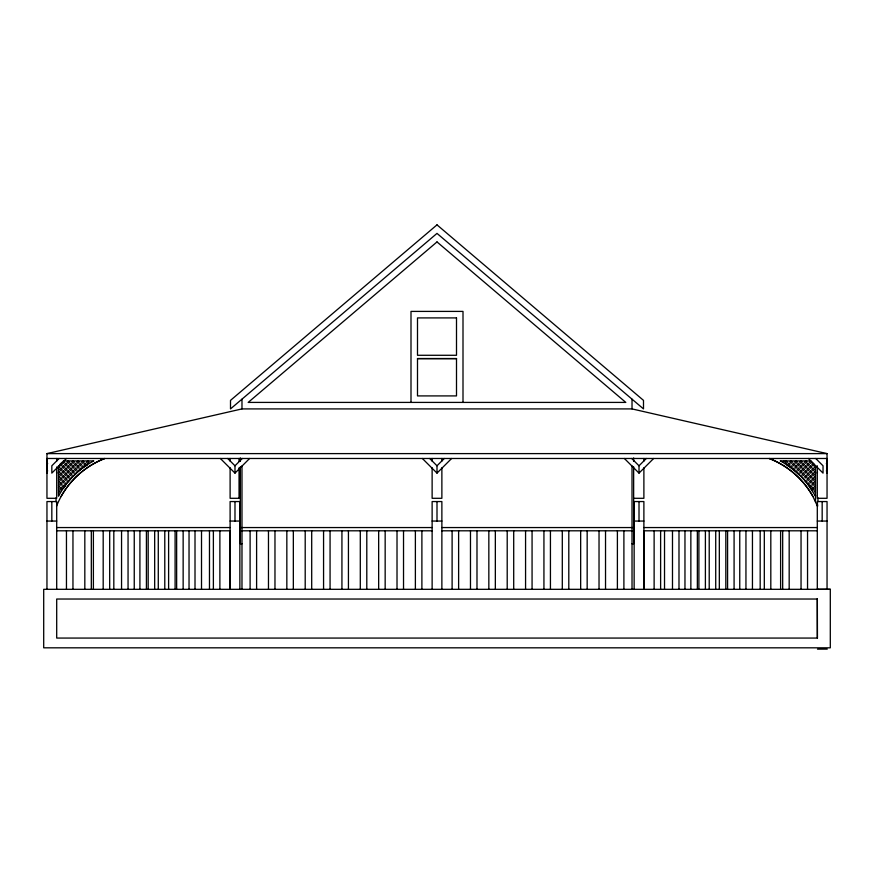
<?xml version="1.0" encoding="UTF-8"?>
<svg xmlns="http://www.w3.org/2000/svg" width="874" height="874" viewBox="0 0 874 874"><rect width="100%" height="100%" fill="white"/><g stroke="black" fill="none" stroke-linecap="round" stroke-linejoin="round"><path stroke-width="1.31" d="M46.956 465.798L47.6 463.362M817.299 473.107L817.463 471.851M47.6 470.671L46.956 473.107L46.956 458.479L827.044 458.479L827.044 473.107L826.4 470.671M56.537 506.199C65.037 484.458 83.03 466.814 104.804 458.479A84.92 84.92 0 0 0 61.049 496.53M63.463 488.424L64.884 486.206M62.141 462.138L63.365 463.362L64.578 462.138L63.365 460.926L93.758 460.926C78.911 468.923 66.479 481.345 58.482 496.192L58.482 465.798L59.705 467.011L58.482 468.235M59.137 458.479L51.828 465.798L51.828 473.107L66.457 458.479M58.482 473.107L59.705 471.894L58.482 470.671M58.482 477.991L59.705 476.767L58.482 475.543M58.482 482.863L59.705 481.64L58.482 480.427M58.482 487.736L59.705 486.523L58.482 485.299M58.482 492.608L59.705 491.396L58.482 490.172M64.6 486.501L63.365 487.736L62.141 486.523L63.365 485.299L64.578 486.523M84.068 467.033L82.866 465.798L81.643 467.011L82.659 468.027M220.357 458.479L234.986 473.107L234.986 465.798L242.306 458.479M234.986 473.107L249.614 458.479M422.371 458.479L437 473.107L437 465.798L444.309 458.479M437 473.107L451.629 458.479M624.386 458.479L639.014 473.107L639.014 465.798L646.323 458.479M639.014 473.107L653.643 458.479M810.635 460.926L809.422 462.138L810.635 463.362L811.859 462.138L810.635 460.926L780.242 460.926L782.601 462.138L783.825 460.926M782.601 462.138L789.921 467.011L791.134 465.798L792.357 467.011L791.341 468.027M792.685 469.119L793.57 468.235L794.794 469.458L794.04 470.212M795.384 471.304L796.006 470.671L797.23 471.894L796.684 472.441M797.951 473.61L798.454 473.107L799.666 474.331L799.207 474.79M789.932 467.033L800.475 475.969L800.89 475.543L802.103 476.767L801.644 477.226M802.824 478.493L803.326 477.991L805.14 481.05L805.762 480.427L806.986 481.64L806.221 482.393M815.518 470.671L814.295 471.894L815.518 473.107M807.314 483.748L808.199 482.863L809.422 484.076L808.406 485.092L815.518 496.192L815.518 495.055M815.518 475.543L814.295 476.767L815.518 477.991M809.422 486.523L810.635 485.299L811.859 486.523L810.635 487.736L809.4 486.501L810.416 487.954M815.518 480.427L814.295 481.64L815.518 482.863M815.518 485.299L814.295 486.523L815.518 487.736M815.518 490.172L814.295 491.396L815.518 492.608M85.128 466.323L87.214 464.924M56.701 467.011L56.701 498.3L46.956 498.3L46.956 453.606L241.978 408.912L632.022 408.912L827.044 453.606L827.044 498.3L817.299 498.3L817.299 465.798M817.299 589.316L827.044 589.284L827.044 501.556L817.299 501.556L817.299 589.316L830.3 589.284L830.3 647.82L43.7 647.82L43.7 589.316L818.075 589.316M817.496 649.142L827.241 649.109M417.499 358.646L456.501 358.646M46.956 453.606L827.044 453.606M239.858 498.3L230.113 498.3L230.113 467.776M634.142 498.3L643.887 498.3L643.887 467.776M816.939 505.074L817.66 506.068L817.409 503.348M46.956 521.057L56.701 521.057M230.113 521.057L239.858 521.057M432.127 521.057L441.873 521.057M634.142 521.057L643.887 521.057M817.299 521.057L827.044 521.057M56.701 527.557L230.113 527.557M239.858 527.557L432.127 527.557M441.873 527.557L634.142 527.557M643.887 527.557L817.299 527.557M56.701 530.802L230.113 530.802M239.858 530.802L432.127 530.802M441.873 530.802L634.142 530.802M643.887 530.802L817.299 530.802M241.978 543.803L240.35 543.803L240.35 466.814M632.022 543.803L633.65 543.803L633.65 466.814M826.225 589.316L830.3 589.316M787.048 465.012L788.479 466.017M815.726 458.479L823.035 465.798L823.035 473.107L808.406 458.479M815.518 468.235L814.295 467.011L815.518 465.798L815.518 502.026M631.694 458.479L639.014 465.798M429.691 458.479L437 465.798M227.677 458.479L234.986 465.798M81.315 469.119L80.43 468.235L79.206 469.458L79.96 470.212M78.616 471.304L77.994 470.671L76.77 471.894L77.316 472.441M76.049 473.61L75.546 473.107L74.334 474.331L74.793 474.79M73.525 475.969L73.11 475.543L71.897 476.767L72.356 477.226M71.176 478.493L70.674 477.991L69.461 479.203L69.996 479.75M68.86 481.05L68.238 480.427L67.014 481.64L67.779 482.393M66.686 483.748L65.801 482.863L64.578 484.076L65.594 485.092M800.475 475.969L804.004 479.75M804.615 480.416L808.406 485.092M811.422 489.385L811.946 490.128M812.951 496.53C803.37 479.258 787.627 465.569 769.196 458.479A84.92 84.92 0 0 1 812.951 496.53L817.463 506.199M826.4 463.362L827.044 465.798M56.537 471.851L56.701 473.107M817.332 598.832L817.452 638.26M822.172 501.556L822.172 521.057M817.955 497.754L817.955 501.818M807.543 530.802L807.543 589.316M801.043 530.802L801.043 589.316M789.178 530.802L789.178 589.316M782.678 530.802L782.678 589.316M780.613 530.802L780.613 589.316M770.813 530.802L770.813 589.316M764.313 530.802L764.313 589.316M760.183 530.802L760.183 589.316M752.448 530.802L752.448 589.316M745.948 530.802L745.948 589.316M739.754 530.802L739.754 589.316M734.084 530.802L734.084 589.316M727.583 530.802L727.583 589.316M725.824 530.802L725.824 589.316M719.324 530.802L719.324 589.316M715.719 530.802L715.719 589.316M709.218 530.802L709.218 589.316M705.394 530.802L705.394 589.316M698.894 530.802L698.894 589.316M697.354 530.802L697.354 589.316M690.853 530.802L690.853 589.316M684.965 530.802L684.965 589.316M678.989 530.802L678.989 589.316M672.488 530.802L672.488 589.316M664.524 530.802L664.524 589.316M660.624 530.802L660.624 589.316M654.123 530.802L654.123 589.316M644.094 530.802L644.094 589.316M643.887 458.479L643.887 461.133M643.887 589.316L643.887 501.556L634.142 501.556L634.142 589.316M639.014 501.556L639.014 521.057M633.65 457.943L633.65 461.406M632.022 399.167L632.022 408.912M632.022 465.886L632.022 589.316M623.894 530.802L623.894 589.316M617.394 530.802L617.394 589.316M605.529 530.802L605.529 589.316M599.029 530.802L599.029 589.316M587.164 530.802L587.164 589.316M580.664 530.802L580.664 589.316M568.799 530.802L568.799 589.316M562.299 530.802L562.299 589.316M550.434 530.802L550.434 589.316M543.934 530.802L543.934 589.316M532.069 530.802L532.069 589.316M525.569 530.802L525.569 589.316M513.704 530.802L513.704 589.316M507.204 530.802L507.204 589.316M495.339 530.802L495.339 589.316M488.839 530.802L488.839 589.316M476.986 530.802L476.986 589.316M470.474 530.802L470.474 589.316M463.002 402.411L463.002 311.406L410.998 311.406L410.998 402.411M458.621 530.802L458.621 589.316M452.109 530.802L452.109 589.316M441.873 458.479L441.873 461.133M441.873 467.776L441.873 498.3L432.127 498.3L432.127 467.776M441.873 589.316L441.873 501.556L432.127 501.556L432.127 589.316M437 501.556L437 521.057M432.127 458.479L432.127 461.133M421.891 530.802L421.891 589.316M415.379 530.802L415.379 589.316M403.526 530.802L403.526 589.316M397.014 530.802L397.014 589.316M385.161 530.802L385.161 589.316M378.661 530.802L378.661 589.316M366.796 530.802L366.796 589.316M360.296 530.802L360.296 589.316M348.431 530.802L348.431 589.316M341.931 530.802L341.931 589.316M330.066 530.802L330.066 589.316M323.566 530.802L323.566 589.316M311.701 530.802L311.701 589.316M305.201 530.802L305.201 589.316M293.336 530.802L293.336 589.316M286.836 530.802L286.836 589.316M274.971 530.802L274.971 589.316M268.471 530.802L268.471 589.316M256.606 530.802L256.606 589.316M250.106 530.802L250.106 589.316M241.978 399.167L241.978 408.912M241.978 465.886L241.978 589.316M240.35 457.943L240.35 461.406M239.858 589.316L239.858 501.556L230.113 501.556L230.113 589.316M239.05 458.479L239.05 461.133M239.05 467.776L239.05 498.3M234.986 501.556L234.986 521.057M230.113 458.479L230.113 461.133M229.906 530.802L229.906 589.316M219.877 530.802L219.877 589.316M213.376 530.802L213.376 589.316M209.476 530.802L209.476 589.316M201.512 530.802L201.512 589.316M195.011 530.802L195.011 589.316M189.035 530.802L189.035 589.316M183.147 530.802L183.147 589.316M176.646 530.802L176.646 589.316M175.106 530.802L175.106 589.316M168.606 530.802L168.606 589.316M164.782 530.802L164.782 589.316M158.281 530.802L158.281 589.316M154.676 530.802L154.676 589.316M148.176 530.802L148.176 589.316M146.417 530.802L146.417 589.316M139.916 530.802L139.916 589.316M134.246 530.802L134.246 589.316M128.052 530.802L128.052 589.316M121.552 530.802L121.552 589.316M113.817 530.802L113.817 589.316M109.687 530.802L109.687 589.316M103.187 530.802L103.187 589.316M93.387 530.802L93.387 589.316M91.322 530.802L91.322 589.316M84.822 530.802L84.822 589.316M72.957 530.802L72.957 589.316M66.457 530.802L66.457 589.316M56.701 458.479L56.701 461.144M56.701 589.316L56.701 501.556L46.956 501.556L46.956 589.316M56.045 497.754L56.045 501.818M51.828 501.556L51.828 521.057M60.929 463.362L59.705 464.575L60.929 465.798L62.141 464.575L60.929 463.362M60.929 468.235L59.705 469.458L60.929 470.671L62.141 469.458L60.929 468.235M63.365 465.798L62.141 467.011L63.365 468.235L64.578 467.011L63.365 465.798M65.801 463.362L64.578 464.575L65.801 465.798L67.014 464.575L65.801 463.362M68.238 460.926L67.014 462.138L68.238 463.362L69.461 462.138L68.238 460.926M60.929 473.107L59.705 474.331L60.929 475.543L62.141 474.331L60.929 473.107M63.365 470.671L62.141 471.894L63.365 473.107L64.578 471.894L63.365 470.671M65.801 468.235L64.578 469.458L65.801 470.671L67.014 469.458L65.801 468.235M68.238 465.798L67.014 467.011L68.238 468.235L69.461 467.011L68.238 465.798M70.674 463.362L69.461 464.575L70.674 465.798L71.897 464.575L70.674 463.362M73.11 460.926L71.897 462.138L73.11 463.362L74.334 462.138L73.11 460.926M60.929 477.991L59.705 479.203L60.929 480.427L62.141 479.203L60.929 477.991M63.365 475.543L62.141 476.767L63.365 477.991L64.578 476.767L63.365 475.543M65.801 473.107L64.578 474.331L65.801 475.543L67.014 474.331L65.801 473.107M68.238 470.671L67.014 471.894L68.238 473.107L69.461 471.894L68.238 470.671M70.674 468.235L69.461 469.458L70.674 470.671L71.897 469.458L70.674 468.235M73.11 465.798L71.897 467.011L73.11 468.235L74.334 467.011L73.11 465.798M75.546 463.362L74.334 464.575L75.546 465.798L76.77 464.575L75.546 463.362M77.994 460.926L76.77 462.138L77.994 463.362L79.206 462.138L77.994 460.926M60.929 482.863L59.705 484.076L60.929 485.299L62.141 484.076L60.929 482.863M63.365 480.427L62.141 481.64L63.365 482.863L64.578 481.64L63.365 480.427M65.801 477.991L64.578 479.203L65.801 480.427L67.014 479.203L65.801 477.991M68.238 475.543L67.014 476.767L68.238 477.991L69.461 476.767L68.238 475.543M70.674 473.107L69.461 474.331L70.674 475.543L71.897 474.331L70.674 473.107M73.11 470.671L71.897 471.894L73.11 473.107L74.334 471.894L73.11 470.671M75.546 468.235L74.334 469.458L75.546 470.671L76.77 469.458L75.546 468.235M77.994 465.798L76.77 467.011L77.994 468.235L79.206 467.011L77.994 465.798M80.43 463.362L79.206 464.575L80.43 465.798L81.643 464.575L80.43 463.362M82.866 460.926L81.643 462.138L82.866 463.362L84.079 462.138L82.866 460.926M60.929 487.736L59.705 488.959L60.929 490.172L62.141 488.959L60.929 487.736M85.302 463.362L84.079 464.575L85.302 465.798L86.526 464.575L85.302 463.362M87.739 460.926L86.526 462.138L87.739 463.362L88.962 462.138L87.739 460.926M786.261 460.926L785.038 462.138L786.261 463.362L787.474 462.138L786.261 460.926M788.698 463.362L787.474 464.575L788.698 465.798L789.921 464.575L788.698 463.362M791.134 460.926L789.921 462.138L791.134 463.362L792.357 462.138L791.134 460.926M793.57 463.362L792.357 464.575L793.57 465.798L794.794 464.575L793.57 463.362M796.006 460.926L794.794 462.138L796.006 463.362L797.23 462.138L796.006 460.926M796.006 465.798L794.794 467.011L796.006 468.235L797.23 467.011L796.006 465.798M798.454 463.362L797.23 464.575L798.454 465.798L799.666 464.575L798.454 463.362M800.89 460.926L799.666 462.138L800.89 463.362L802.103 462.138L800.89 460.926M798.454 468.235L797.23 469.458L798.454 470.671L799.666 469.458L798.454 468.235M800.89 465.798L799.666 467.011L800.89 468.235L802.103 467.011L800.89 465.798M803.326 463.362L802.103 464.575L803.326 465.798L804.539 464.575L803.326 463.362M805.762 460.926L804.539 462.138L805.762 463.362L806.986 462.138L805.762 460.926M800.89 470.671L799.666 471.894L800.89 473.107L802.103 471.894L800.89 470.671M803.326 468.235L802.103 469.458L803.326 470.671L804.539 469.458L803.326 468.235M805.762 465.798L804.539 467.011L805.762 468.235L806.986 467.011L805.762 465.798M808.199 463.362L806.986 464.575L808.199 465.798L809.422 464.575L808.199 463.362M803.326 473.107L802.103 474.331L803.326 475.543L804.539 474.331L803.326 473.107M805.762 470.671L804.539 471.894L805.762 473.107L806.986 471.894L805.762 470.671M808.199 468.235L806.986 469.458L808.199 470.671L809.422 469.458L808.199 468.235M810.635 465.798L809.422 467.011L810.635 468.235L811.859 467.011L810.635 465.798M813.071 463.362L811.859 464.575L813.071 465.798L814.295 464.575L813.071 463.362M805.762 475.543L804.539 476.767L805.762 477.991L806.986 476.767L805.762 475.543M808.199 473.107L806.986 474.331L808.199 475.543L809.422 474.331L808.199 473.107M810.635 470.671L809.422 471.894L810.635 473.107L811.859 471.894L810.635 470.671M813.071 468.235L811.859 469.458L813.071 470.671L814.295 469.458L813.071 468.235M808.199 477.991L806.986 479.203L808.199 480.427L809.422 479.203L808.199 477.991M810.635 475.543L809.422 476.767L810.635 477.991L811.859 476.767L810.635 475.543M813.071 473.107L811.859 474.331L813.071 475.543L814.295 474.331L813.071 473.107M810.635 480.427L809.422 481.64L810.635 482.863L811.859 481.64L810.635 480.427M813.071 477.991L811.859 479.203L813.071 480.427L814.295 479.203L813.071 477.991M813.071 482.863L811.859 484.076L813.071 485.299L814.295 484.076L813.071 482.863M813.071 487.736L811.859 488.959L813.071 490.172L814.295 488.959L813.071 487.736M437 224.858L230.507 400.379L230.507 408.912L437 233.391L643.493 408.912L643.493 400.379L437 224.858M437 241.923L248.194 402.411L625.806 402.411L437 241.923M456.501 317.907L417.499 317.907L417.499 355.281L456.501 355.281L456.501 317.907M456.501 358.537L417.499 358.537L417.499 395.911L456.501 395.911L456.501 358.537M817.299 599.029L56.701 599.029L56.701 638.064L817.299 638.064L817.299 599.029"/></g></svg>
